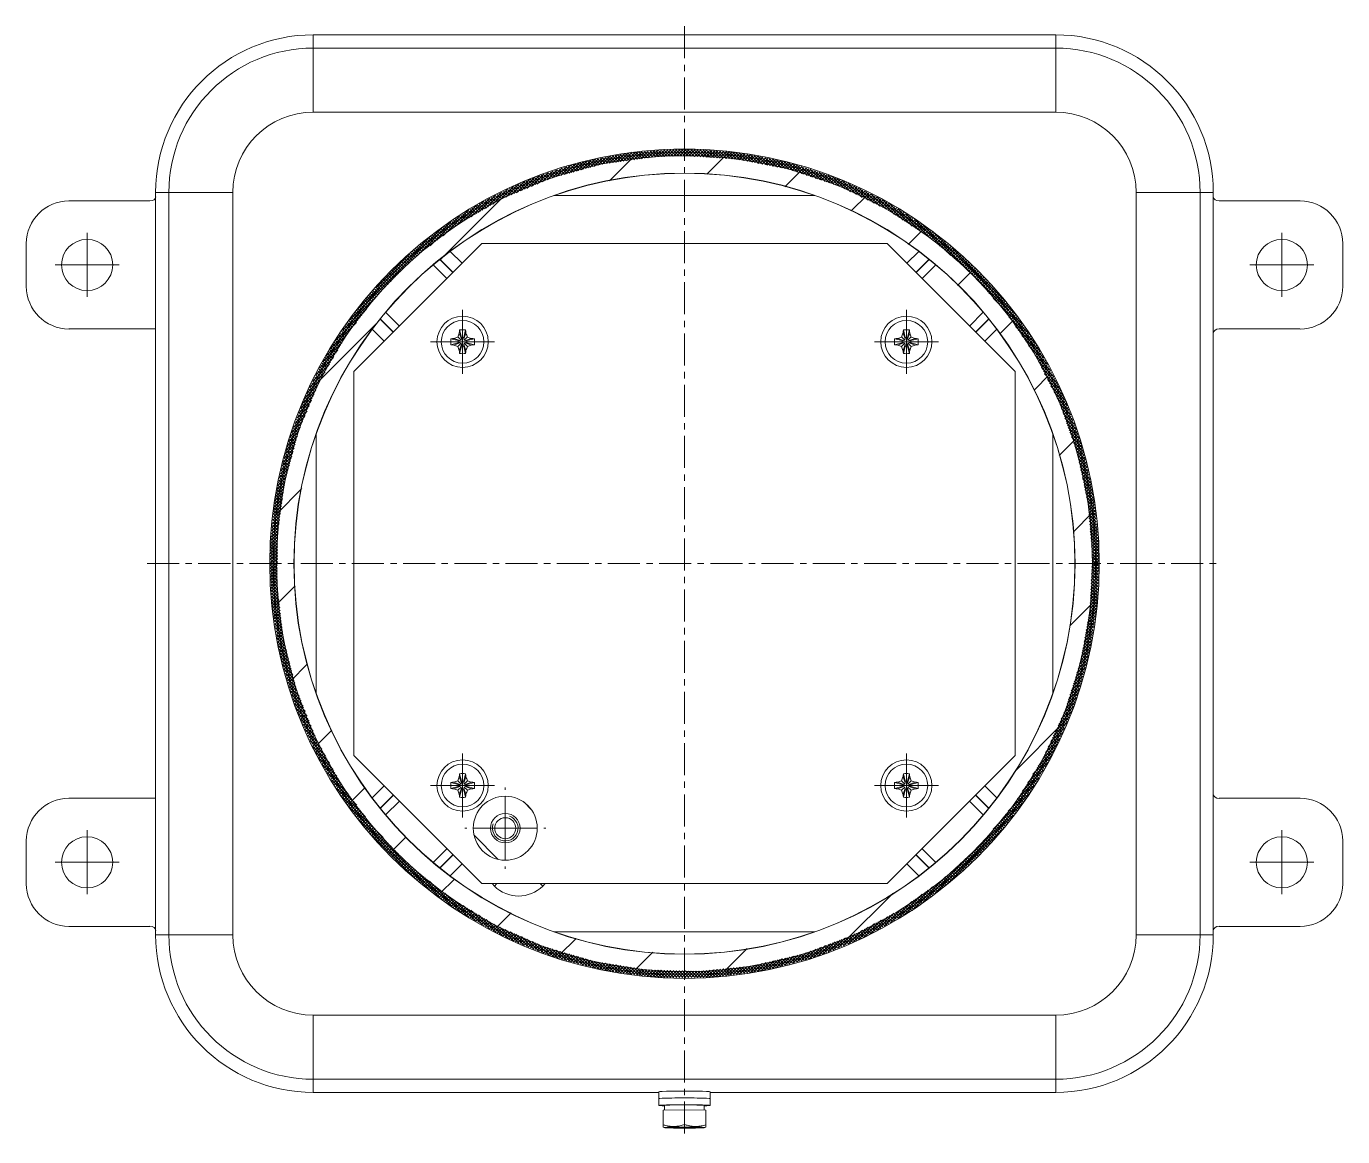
# Model space of a CAD drawing. Header units: millimetres. Extents: x -678 to 749, y -406 to 604.
# Drawn here: x 440.9 to 749.4, y -134.3 to 125.9 of the extents above; entities that cross this region are included whole.
import ezdxf

# ---------------------------------------------------------------- set-up
doc = ezdxf.new("R2010")
doc.units = ezdxf.units.MM
doc.linetypes.add('K5LT_AXLED', pattern=[12, 7.5, -1.5, 1.5, -1.5])
doc.linetypes.add('K5LT_THIN', pattern=[0])

# ---------------------------------------------------------------- blocks, each defined once
blk = doc.blocks.new('U12')
at = {"color": 30, "linetype": 'K5LT_AXLED', "lineweight": 18, "true_color": 0xff8000}
for q in [(735.16, 78), (727.16, 70), (735.16, 62), (743.16, 70)]:
    blk.add_line((735.16, 70), q, dxfattribs=at)
blk = doc.blocks.new('U13')
at = {"color": 30, "linetype": 'K5LT_AXLED', "lineweight": 18, "true_color": 0xff8000}
for q in [(455.16, 78), (447.16, 70), (455.16, 62), (463.16, 70)]:
    blk.add_line((455.16, 70), q, dxfattribs=at)
blk = doc.blocks.new('U14')
at = {"color": 30, "linetype": 'K5LT_AXLED', "lineweight": 18, "true_color": 0xff8000}
for q in [(455.16, -62), (447.16, -70), (455.16, -78), (463.16, -70)]:
    blk.add_line((455.16, -70), q, dxfattribs=at)
blk = doc.blocks.new('U15')
at = {"color": 30, "linetype": 'K5LT_AXLED', "lineweight": 18, "true_color": 0xff8000}
for q in [(735.16, -62), (727.16, -70), (735.16, -78), (743.16, -70)]:
    blk.add_line((735.16, -70), q, dxfattribs=at)
blk = doc.blocks.new('U16')
at = {"color": 30, "linetype": 'K5LT_AXLED', "lineweight": 18, "true_color": 0xff8000}
for q in [(543.16, 60), (535.16, 52), (543.16, 44), (551.16, 52)]:
    blk.add_line((543.16, 52), q, dxfattribs=at)
blk = doc.blocks.new('U17')
at = {"color": 30, "linetype": 'K5LT_AXLED', "lineweight": 18, "true_color": 0xff8000}
for q in [(647.16, 60), (639.16, 52), (647.16, 44), (655.16, 52)]:
    blk.add_line((647.16, 52), q, dxfattribs=at)
blk = doc.blocks.new('U18')
at = {"color": 30, "linetype": 'K5LT_AXLED', "lineweight": 18, "true_color": 0xff8000}
for q in [(647.16, -44), (639.16, -52), (647.16, -60), (655.16, -52)]:
    blk.add_line((647.16, -52), q, dxfattribs=at)
blk = doc.blocks.new('U19')
at = {"color": 30, "linetype": 'K5LT_AXLED', "lineweight": 18, "true_color": 0xff8000}
for q in [(543.16, -44), (535.16, -52), (543.16, -60), (551.16, -52)]:
    blk.add_line((543.16, -52), q, dxfattribs=at)
blk = doc.blocks.new('U20')
at = {"color": 30, "linetype": 'K5LT_AXLED', "lineweight": 18, "true_color": 0xff8000}
for q in [(553.16, -52.5), (543.66, -62), (553.16, -71.5), (562.66, -62)]:
    blk.add_line((553.16, -62), q, dxfattribs=at)
blk = doc.blocks.new('U11')
h = blk.add_hatch()
h.set_pattern_fill('', angle=45, style=0, pattern_type=0)
h.set_pattern_definition([(45, (0, 0), (-0.3535534, 0.3535534), []), (135, (0, 0), (-0.3535534, -0.3535534), [])])
h.paths.add_polyline_path([(595.16, 97.19), (582.72, 96.39), (570.49, 94.01), (558.66, 90.08), (547.43, 84.66), (536.99, 77.86), (527.51, 69.78), (519.13, 60.54), (512.01, 50.32), (506.25, 39.26), (501.96, 27.56), (499.2, 15.41), (498.02, 3), (498.43, -9.46), (500.44, -21.76), (504, -33.7), (509.06, -45.09), (515.54, -55.74), (523.33, -65.47), (532.3, -74.12), (542.3, -81.56), (553.18, -87.65), (564.74, -92.31), (576.8, -95.44), (589.17, -97.01), (601.63, -96.97), (613.99, -95.35), (626.04, -92.16), (637.58, -87.45), (648.42, -81.3), (658.39, -73.82), (667.31, -65.12), (675.05, -55.35), (681.48, -44.67), (686.49, -33.26), (689.99, -21.29), (691.94, -8.98), (692.29, 3.48), (691.05, 15.88), (688.23, 28.02), (683.88, 39.7), (678.07, 50.72), (670.89, 60.92), (662.47, 70.11), (652.95, 78.15), (642.47, 84.9), (631.22, 90.25), (619.37, 94.13), (607.13, 96.45)])
h.paths.add_polyline_path([(595.16, 95.61), (607.5, 94.81), (619.63, 92.43), (631.35, 88.5), (642.46, 83.09), (652.79, 76.29), (662.15, 68.22), (670.39, 59), (677.38, 48.8), (682.99, 37.79), (687.13, 26.14), (689.73, 14.06), (690.76, 1.74), (690.18, -10.61), (688.02, -22.78), (684.3, -34.57), (679.1, -45.78), (672.49, -56.23), (664.59, -65.74), (655.52, -74.15), (645.45, -81.31), (634.54, -87.12), (622.97, -91.48), (610.93, -94.3), (598.64, -95.55), (586.28, -95.2), (574.07, -93.25), (562.21, -89.75), (550.91, -84.75), (540.34, -78.33), (530.7, -70.61), (522.12, -61.7), (514.77, -51.76), (508.77, -40.96), (504.21, -29.47), (501.16, -17.48), (499.69, -5.21), (499.82, 7.15), (501.54, 19.39), (504.82, 31.31), (509.62, 42.7), (515.84, 53.38), (523.39, 63.17), (532.15, 71.9), (541.95, 79.43), (552.64, 85.64), (564.05, 90.41), (575.97, 93.66), (588.22, 95.36)])
h = blk.add_hatch()
h.set_pattern_fill('', angle=45, style=0, pattern_type=0)
h.set_pattern_definition([(45, (0, 0), (-10.6066, 10.6066), [])])
h.paths.add_polyline_path([(498.76, 0), (499.56, -12.39), (501.94, -24.57), (505.87, -36.34), (511.29, -47.52), (518.09, -57.9), (526.16, -67.32), (535.39, -75.63), (545.6, -82.68), (556.64, -88.37), (568.31, -92.59), (580.43, -95.27), (592.79, -96.37), (605.2, -95.88), (617.43, -93.79), (629.3, -90.15), (640.6, -85.02), (651.15, -78.47), (660.77, -70.63), (669.3, -61.61), (676.6, -51.58), (682.56, -40.68), (687.06, -29.11), (690.04, -17.06), (691.45, -4.73), (691.26, 7.68), (689.47, 19.96), (686.12, 31.92), (681.27, 43.34), (674.99, 54.05), (667.38, 63.86), (658.58, 72.61), (648.72, 80.15), (637.98, 86.37), (626.52, 91.16), (614.55, 94.43), (602.26, 96.14), (589.84, 96.25), (577.52, 94.77), (565.49, 91.72), (553.95, 87.15), (543.09, 81.13), (533.1, 73.76), (524.13, 65.18), (516.35, 55.51), (509.87, 44.92), (504.8, 33.59), (501.24, 21.7), (499.23, 9.45)])
h.paths.add_polyline_path([(595.16, -91.55), (583.09, -90.76), (571.23, -88.37), (559.79, -84.45), (548.97, -79.05), (538.95, -72.27), (529.91, -64.22), (522.01, -55.06), (515.39, -44.94), (510.17, -34.03), (506.42, -22.53), (504.23, -10.63), (503.62, 1.45), (504.61, 13.51), (507.18, 25.33), (511.29, 36.71), (516.86, 47.44), (523.8, 57.35), (531.98, 66.26), (541.27, 74.01), (551.49, 80.47), (562.48, 85.52), (574.04, 89.09), (585.97, 91.09), (598.06, 91.51), (610.1, 90.33), (621.88, 87.57), (633.19, 83.28), (643.84, 77.54), (653.64, 70.45), (662.41, 62.12), (670.02, 52.72), (676.31, 42.39), (681.19, 31.32), (684.57, 19.7), (686.39, 7.74), (686.61, -4.35), (685.24, -16.37), (682.3, -28.1), (677.83, -39.34), (671.92, -49.9), (664.67, -59.58), (656.21, -68.23), (646.68, -75.68), (636.26, -81.81), (625.11, -86.52), (613.44, -89.71), (601.46, -91.34)])
at = {"color": 7, "linetype": 'K5LT_THIN', "lineweight": 18}
for p, q in [((508.16, 123.93), (508.16, 120.83)), ((682.16, 123.93), (508.16, 123.93)), ((682.16, 123.93), (682.16, 120.83)), ((508.16, 120.83), (508.16, 105.83)), ((508.16, 120.83), (682.16, 120.83)), ((682.16, 120.83), (682.16, 105.83)), ((508.16, 105.83), (682.16, 105.83)), ((471.23, 87), (474.33, 87)), ((471.23, 87), (471.23, 85.98)), ((474.33, -87), (474.33, 87)), ((474.33, 87), (489.33, 87)), ((489.33, -87), (489.33, 87)), ((715.99, 87), (700.99, 87)), ((700.99, 87), (700.99, -87)), ((719.09, 87), (715.99, 87)), ((715.99, 87), (715.99, -87)), ((719.09, 85.98), (719.09, 87)), ((469.88, 85), (450.92, 85)), ((471.23, 55), (471.23, 85.98)), ((625.63, 86.28), (564.69, 86.28)), ((719.09, 85.98), (719.09, 54.02)), ((720.44, 85), (739.4, 85)), ((440.92, 65), (440.92, 75)), ((547.66, 75), (517.66, 45)), ((642.66, 75), (547.66, 75)), ((672.66, 45), (642.66, 75)), ((749.4, 75), (749.4, 65)), ((540.89, 68.23), (537.81, 71.3)), ((540.93, 68.27), (537.86, 71.34)), ((543.05, 70.39), (540.24, 73.19)), ((650.08, 73.19), (647.27, 70.39)), ((652.47, 71.34), (649.39, 68.27)), ((652.51, 71.3), (649.43, 68.23)), ((539.48, 66.81), (536.26, 70.03)), ((654.06, 70.03), (650.85, 66.81)), ((525.13, 58.9), (528.35, 55.69)), ((661.98, 55.69), (665.19, 58.9)), ((523.82, 57.3), (526.89, 54.23)), ((523.86, 57.35), (526.93, 54.27)), ((663.39, 54.27), (666.46, 57.35)), ((663.43, 54.23), (666.5, 57.3)), ((471.23, 55), (450.92, 55)), ((471.23, 55), (471.23, -55)), ((521.97, 54.92), (524.77, 52.11)), ((540.4, 52.71), (542.14, 52.26)), ((541.14, 52.78), (542.49, 52.26)), ((542.05, 53.12), (542.81, 52.35)), ((542.38, 54.02), (542.9, 52.67)), ((542.45, 54.76), (542.9, 53.02)), ((542.81, 52.35), (542.9, 52.67)), ((542.9, 53.02), (543.42, 53.02)), ((542.9, 52.67), (542.9, 53.02)), ((543.87, 54.76), (543.42, 53.02)), ((543.95, 54.02), (543.42, 52.67)), ((543.42, 53.02), (543.42, 52.67)), ((543.42, 52.67), (543.52, 52.35)), ((544.28, 53.12), (543.52, 52.35)), ((545.18, 52.78), (543.84, 52.26)), ((545.92, 52.71), (544.18, 52.26)), ((644.4, 52.71), (646.14, 52.26)), ((645.14, 52.78), (646.49, 52.26)), ((646.05, 53.12), (646.81, 52.35)), ((646.38, 54.02), (646.9, 52.67)), ((646.45, 54.76), (646.9, 53.02)), ((646.81, 52.35), (646.9, 52.67)), ((646.9, 53.02), (647.42, 53.02)), ((646.9, 52.67), (646.9, 53.02)), ((647.87, 54.76), (647.42, 53.02)), ((647.95, 54.02), (647.42, 52.67)), ((647.42, 53.02), (647.42, 52.67)), ((647.42, 52.67), (647.52, 52.35)), ((648.28, 53.12), (647.52, 52.35)), ((649.18, 52.78), (647.84, 52.26)), ((649.92, 52.71), (648.18, 52.26)), ((665.55, 52.11), (668.35, 54.92)), ((719.09, -54.02), (719.09, 54.02)), ((720.44, 55), (739.4, 55)), ((540.4, 51.29), (542.14, 51.74)), ((541.14, 51.22), (542.49, 51.74)), ((542.05, 50.88), (542.81, 51.65)), ((542.14, 52.26), (542.49, 52.26)), ((542.14, 51.74), (542.14, 52.26)), ((542.49, 51.74), (542.14, 51.74)), ((542.38, 49.98), (542.9, 51.33)), ((542.45, 49.24), (542.9, 50.98)), ((542.49, 52.26), (542.81, 52.35)), ((542.81, 51.65), (542.49, 51.74)), ((542.9, 51.33), (542.81, 51.65)), ((542.9, 50.98), (542.9, 51.33)), ((543.42, 50.98), (542.9, 50.98)), ((543.52, 51.65), (543.42, 51.33)), ((543.95, 49.98), (543.42, 51.33)), ((543.42, 51.33), (543.42, 50.98)), ((543.87, 49.24), (543.42, 50.98)), ((543.52, 52.35), (543.84, 52.26)), ((543.84, 51.74), (543.52, 51.65)), ((544.28, 50.88), (543.52, 51.65)), ((543.84, 52.26), (544.18, 52.26)), ((545.18, 51.22), (543.84, 51.74)), ((544.18, 51.74), (543.84, 51.74)), ((544.18, 52.26), (544.18, 51.74)), ((545.92, 51.29), (544.18, 51.74)), ((644.4, 51.29), (646.14, 51.74)), ((645.14, 51.22), (646.49, 51.74)), ((646.05, 50.88), (646.81, 51.65)), ((646.14, 52.26), (646.49, 52.26)), ((646.14, 51.74), (646.14, 52.26)), ((646.49, 51.74), (646.14, 51.74)), ((646.38, 49.98), (646.9, 51.33)), ((646.45, 49.24), (646.9, 50.98)), ((646.49, 52.26), (646.81, 52.35)), ((646.81, 51.65), (646.49, 51.74)), ((646.9, 51.33), (646.81, 51.65)), ((646.9, 50.98), (646.9, 51.33)), ((647.42, 50.98), (646.9, 50.98)), ((647.52, 51.65), (647.42, 51.33)), ((647.95, 49.98), (647.42, 51.33)), ((647.42, 51.33), (647.42, 50.98)), ((647.87, 49.24), (647.42, 50.98)), ((647.52, 52.35), (647.84, 52.26)), ((647.84, 51.74), (647.52, 51.65)), ((648.28, 50.88), (647.52, 51.65)), ((647.84, 52.26), (648.18, 52.26)), ((649.18, 51.22), (647.84, 51.74)), ((648.18, 51.74), (647.84, 51.74)), ((648.18, 52.26), (648.18, 51.74)), ((649.92, 51.29), (648.18, 51.74)), ((517.66, 45), (517.66, -45)), ((672.66, -45), (672.66, 45)), ((508.88, 30.47), (508.88, -30.47)), ((681.44, -30.47), (681.44, 30.47)), ((517.66, -45), (547.66, -75)), ((642.66, -75), (672.66, -45)), ((542.45, -49.24), (542.9, -50.98)), ((543.87, -49.24), (543.42, -50.98)), ((646.45, -49.24), (646.9, -50.98)), ((647.87, -49.24), (647.42, -50.98)), ((524.77, -52.11), (521.97, -54.92)), ((540.4, -51.29), (542.14, -51.74)), ((540.4, -52.71), (542.14, -52.26)), ((541.14, -51.22), (542.49, -51.74)), ((541.14, -52.78), (542.49, -52.26)), ((542.05, -50.88), (542.81, -51.65)), ((542.05, -53.12), (542.81, -52.35)), ((542.14, -51.74), (542.49, -51.74)), ((542.14, -52.26), (542.14, -51.74)), ((542.49, -52.26), (542.14, -52.26)), ((542.38, -49.98), (542.9, -51.33)), ((542.49, -51.74), (542.81, -51.65)), ((542.81, -52.35), (542.49, -52.26)), ((542.81, -51.65), (542.9, -51.33)), ((542.9, -52.67), (542.81, -52.35)), ((542.9, -50.98), (543.42, -50.98)), ((542.9, -51.33), (542.9, -50.98)), ((543.95, -49.98), (543.42, -51.33)), ((543.42, -50.98), (543.42, -51.33)), ((543.42, -51.33), (543.52, -51.65)), ((543.52, -52.35), (543.42, -52.67)), ((544.28, -50.88), (543.52, -51.65)), ((543.52, -51.65), (543.84, -51.74)), ((543.84, -52.26), (543.52, -52.35)), ((544.28, -53.12), (543.52, -52.35)), ((545.18, -51.22), (543.84, -51.74)), ((543.84, -51.74), (544.18, -51.74)), ((545.18, -52.78), (543.84, -52.26)), ((544.18, -52.26), (543.84, -52.26)), ((545.92, -51.29), (544.18, -51.74)), ((544.18, -51.74), (544.18, -52.26)), ((545.92, -52.71), (544.18, -52.26)), ((644.4, -51.29), (646.14, -51.74)), ((644.4, -52.71), (646.14, -52.26)), ((645.14, -51.22), (646.49, -51.74)), ((645.14, -52.78), (646.49, -52.26)), ((646.05, -50.88), (646.81, -51.65)), ((646.05, -53.12), (646.81, -52.35)), ((646.14, -51.74), (646.49, -51.74)), ((646.14, -52.26), (646.14, -51.74)), ((646.49, -52.26), (646.14, -52.26)), ((646.38, -49.98), (646.9, -51.33)), ((646.49, -51.74), (646.81, -51.65)), ((646.81, -52.35), (646.49, -52.26)), ((646.81, -51.65), (646.9, -51.33)), ((646.9, -52.67), (646.81, -52.35)), ((646.9, -50.98), (647.42, -50.98)), ((646.9, -51.33), (646.9, -50.98)), ((647.95, -49.98), (647.42, -51.33)), ((647.42, -50.98), (647.42, -51.33)), ((647.42, -51.33), (647.52, -51.65)), ((647.52, -52.35), (647.42, -52.67)), ((648.28, -50.88), (647.52, -51.65)), ((647.52, -51.65), (647.84, -51.74)), ((647.84, -52.26), (647.52, -52.35)), ((648.28, -53.12), (647.52, -52.35)), ((649.18, -51.22), (647.84, -51.74)), ((647.84, -51.74), (648.18, -51.74)), ((649.18, -52.78), (647.84, -52.26)), ((648.18, -52.26), (647.84, -52.26)), ((649.92, -51.29), (648.18, -51.74)), ((648.18, -51.74), (648.18, -52.26)), ((649.92, -52.71), (648.18, -52.26)), ((668.35, -54.92), (665.55, -52.11)), ((471.23, -55), (450.92, -55)), ((471.23, -85.98), (471.23, -55)), ((526.89, -54.23), (523.82, -57.3)), ((526.93, -54.27), (523.86, -57.35)), ((542.38, -54.02), (542.9, -52.67)), ((542.45, -54.76), (542.9, -53.02)), ((542.9, -53.02), (542.9, -52.67)), ((543.42, -53.02), (542.9, -53.02)), ((543.95, -54.02), (543.42, -52.67)), ((543.42, -52.67), (543.42, -53.02)), ((543.87, -54.76), (543.42, -53.02)), ((646.38, -54.02), (646.9, -52.67)), ((646.45, -54.76), (646.9, -53.02)), ((646.9, -53.02), (646.9, -52.67)), ((647.42, -53.02), (646.9, -53.02)), ((647.95, -54.02), (647.42, -52.67)), ((647.42, -52.67), (647.42, -53.02)), ((647.87, -54.76), (647.42, -53.02)), ((666.46, -57.35), (663.39, -54.27)), ((666.5, -57.3), (663.43, -54.23)), ((719.09, -54.02), (719.09, -85.98)), ((720.44, -55), (739.4, -55)), ((528.35, -55.69), (525.13, -58.9)), ((559.23, -57.59), (557.57, -55.93)), ((665.19, -58.9), (661.98, -55.69)), ((545.84, -63.63), (551.53, -69.32)), ((440.92, -75), (440.92, -65)), ((536.26, -70.03), (539.48, -66.81)), ((650.85, -66.81), (654.06, -70.03)), ((749.4, -65), (749.4, -75)), ((537.81, -71.3), (540.89, -68.23)), ((537.86, -71.34), (540.93, -68.27)), ((540.24, -73.19), (543.05, -70.39)), ((647.27, -70.39), (650.08, -73.19)), ((649.39, -68.27), (652.47, -71.34)), ((649.43, -68.23), (652.51, -71.3)), ((547.66, -75), (642.66, -75)), ((550.06, -75), (550.62, -75.55)), ((550.62, -75.55), (551.17, -75)), ((561.93, -75.55), (561.37, -75)), ((561.93, -75.55), (562.48, -75)), ((469.88, -85), (450.92, -85)), ((471.23, -85.98), (471.23, -87)), ((564.69, -86.28), (625.63, -86.28)), ((719.09, -87), (719.09, -85.98)), ((720.44, -85), (739.4, -85)), ((471.23, -87), (474.33, -87)), ((474.33, -87), (489.33, -87)), ((715.99, -87), (700.99, -87)), ((719.09, -87), (715.99, -87)), ((682.16, -105.83), (508.16, -105.83)), ((508.16, -120.83), (508.16, -105.83)), ((682.16, -120.83), (682.16, -105.83)), ((508.16, -123.93), (508.16, -120.83)), ((682.16, -120.83), (508.16, -120.83)), ((682.16, -123.93), (682.16, -120.83)), ((508.16, -123.93), (584, -123.93)), ((584.99, -123.93), (584, -123.93)), ((584.99, -123.93), (589.16, -123.93)), ((589.16, -125.37), (589.16, -123.77)), ((589.16, -126.97), (589.16, -125.37)), ((601.16, -125.37), (601.16, -123.77)), ((601.16, -123.93), (605.33, -123.93)), ((601.16, -126.97), (601.16, -125.37)), ((605.33, -123.93), (606.33, -123.93)), ((606.33, -123.93), (682.16, -123.93)), ((595.16, -128.02), (590.16, -128.1)), ((590.16, -128.1), (590.16, -131.51)), ((590.51, -128.09), (590.51, -126.97)), ((595.16, -128.02), (595.16, -131.43)), ((600.16, -128.1), (595.16, -128.02)), ((599.81, -126.98), (599.76, -126.98)), ((600.16, -128.1), (600.16, -131.51)), ((590.16, -132.03), (590.16, -131.51)), ((590.42, -132.18), (590.16, -132.03)), ((599.91, -132.18), (600.16, -132.03)), ((600.16, -131.51), (600.16, -132.03))]:
    blk.add_line(p, q, dxfattribs=at)
at = {"color": 30, "linetype": 'K5LT_AXLED', "lineweight": 18, "true_color": 0xff8000}
for p, q in [((595.16, 125.93), (595.16, -134.3)), ((469.23, 0), (721.09, 0))]:
    blk.add_line(p, q, dxfattribs=at)
at = {"color": 7, "linetype": 'K5LT_THIN', "lineweight": 18}
for centre, radius in [((595.16, 0), 97.19), ((595.16, 0), 96.4), ((595.16, 0), 95.61), ((595.16, 0), 91.55), ((595.16, 0), 91.51), ((595.16, 0), 91.5), ((455.16, 70), 6), ((735.16, 70), 6), ((543.16, 52), 6), ((543.16, 52), 5), ((647.16, 52), 6), ((647.16, 52), 5), ((543.16, -52), 6), ((647.16, -52), 6), ((543.16, -52), 5), ((647.16, -52), 5), ((553.16, -62), 7.5), ((553.16, -62), 3.46), ((553.16, -62), 2.46), ((455.16, -70), 6), ((735.16, -70), 6)]:
    blk.add_circle(centre, radius, dxfattribs=at)
for centre, radius, start, end in [((508.16, 87), 36.93, 90, 180), ((682.16, 87), 36.93, 0, 90), ((508.16, 87), 33.83, 90, 180), ((682.16, 87), 33.83, 0, 90), ((508.16, 87), 18.83, 90, 180), ((682.16, 87), 18.83, 0, 90), ((553.16, -62), 3, 160, 70), ((508.16, -87), 36.93, 180, 270), ((508.16, -87), 33.83, 180, 270), ((508.16, -87), 18.83, 180, 270), ((682.16, -87), 33.83, 270, 0), ((682.16, -87), 18.83, 270, 0), ((682.16, -87), 36.93, 270, 0)]:
    blk.add_arc(centre, radius, start, end, dxfattribs=at)
for centre, major_axis, ratio, start_param, end_param in [((450.93, 75), (7.08, -7.08), 0.999315, 2.356537, 3.926648), ((469.86, 86), (1.38, -0.04), 0.725244, 4.750419, 6.303195), ((720.47, 86), (-1.38, -0.04), 0.725244, 6.263175, 7.815952), ((739.4, 75), (7.08, 7.08), 0.999315, 5.49813, 7.068241), ((450.93, 65), (-7.08, -7.08), 0.999315, 5.49813, 7.068241), ((739.4, 65), (-7.08, 7.08), 0.999315, 2.356537, 3.926648), ((543.51, 52), (0, -5.22), 0.599811, 4.575584, 4.849194), ((543.16, 51.87), (-5.24, 0), 0.190027, -1.175477, -1.01622), ((543.22, 51.8), (-5.04, -1.43), 0.306406, -1.423366, -1.234644), ((543.36, 51.94), (-1.43, -5.04), 0.306406, 4.376237, 4.564959), ((543.3, 52), (0, -5.24), 0.190027, 4.157813, 4.31707), ((543.16, 51.66), (-5.22, 0), 0.599811, 4.575584, 4.849194), ((543.03, 52), (0, 5.24), 0.190027, -1.175477, -1.01622), ((542.96, 51.94), (-1.43, 5.04), 0.306406, -1.423366, -1.234644), ((543.1, 51.8), (-5.04, 1.43), 0.306406, 4.376237, 4.564959), ((543.16, 51.87), (-5.24, 0), 0.190027, 4.157813, 4.31707), ((542.82, 52), (0, 5.22), 0.599811, 4.575584, 4.849194), ((647.51, 52), (0, -5.22), 0.599811, 4.575584, 4.849194), ((647.16, 51.87), (-5.24, 0), 0.190027, -1.175477, -1.01622), ((647.22, 51.8), (-5.04, -1.43), 0.306406, -1.423366, -1.234644), ((647.36, 51.94), (-1.43, -5.04), 0.306406, 4.376237, 4.564959), ((647.3, 52), (0, -5.24), 0.190027, 4.157813, 4.31707), ((647.16, 51.66), (-5.22, 0), 0.599811, 4.575584, 4.849194), ((647.03, 52), (0, 5.24), 0.190027, -1.175477, -1.01622), ((646.96, 51.94), (-1.43, 5.04), 0.306406, -1.423366, -1.234644), ((647.1, 51.8), (-5.04, 1.43), 0.306406, 4.376237, 4.564959), ((647.16, 51.87), (-5.24, 0), 0.190027, 4.157813, 4.31707), ((646.82, 52), (0, 5.22), 0.599811, 4.575584, 4.849194), ((720.47, 54), (1.38, -0.04), 0.725244, 1.608826, 3.161603), ((543.16, 52.13), (5.24, 0), 0.190027, 4.157813, 4.31707), ((543.22, 52.2), (5.04, -1.43), 0.306406, 4.376237, 4.564959), ((543.36, 52.06), (1.43, -5.04), 0.306406, -1.423366, -1.234644), ((543.3, 52), (0, -5.24), 0.190027, -1.175477, -1.01622), ((543.03, 52), (0, 5.24), 0.190027, 4.157813, 4.31707), ((542.96, 52.06), (1.43, 5.04), 0.306406, 4.376237, 4.564959), ((543.1, 52.2), (5.04, 1.43), 0.306406, -1.423366, -1.234644), ((543.16, 52.13), (5.24, 0), 0.190027, -1.175477, -1.01622), ((647.16, 52.13), (5.24, 0), 0.190027, 4.157813, 4.31707), ((647.22, 52.2), (5.04, -1.43), 0.306406, 4.376237, 4.564959), ((647.36, 52.06), (1.43, -5.04), 0.306406, -1.423366, -1.234644), ((647.3, 52), (0, -5.24), 0.190027, -1.175477, -1.01622), ((647.03, 52), (0, 5.24), 0.190027, 4.157813, 4.31707), ((646.96, 52.06), (1.43, 5.04), 0.306406, 4.376237, 4.564959), ((647.1, 52.2), (5.04, 1.43), 0.306406, -1.423366, -1.234644), ((647.16, 52.13), (5.24, 0), 0.190027, -1.175477, -1.01622), ((543.16, 52.34), (5.22, 0), 0.599811, 4.575584, 4.712389), ((543.16, 52.34), (5.22, 0), 0.599811, 4.712389, 4.849194), ((647.16, 52.34), (5.22, 0), 0.599811, 4.575584, 4.712389), ((647.16, 52.34), (5.22, 0), 0.599811, 4.712389, 4.849194), ((543.3, -52), (0, -5.24), 0.190027, 4.157813, 4.31707), ((543.16, -52.34), (-5.22, 0), 0.599811, 4.575584, 4.849194), ((543.03, -52), (0, 5.24), 0.190027, -1.175477, -1.01622), ((647.3, -52), (0, -5.24), 0.190027, 4.157813, 4.31707), ((647.16, -52.34), (-5.22, 0), 0.599811, 4.575584, 4.849194), ((647.03, -52), (0, 5.24), 0.190027, -1.175477, -1.01622), ((543.51, -52), (0, -5.22), 0.599811, 4.575584, 4.849194), ((543.16, -52.13), (-5.24, 0), 0.190027, -1.175477, -1.01622), ((543.22, -52.2), (-5.04, -1.43), 0.306406, -1.423366, -1.234644), ((543.36, -52.06), (-1.43, -5.04), 0.306406, 4.376237, 4.564959), ((542.96, -52.06), (-1.43, 5.04), 0.306406, -1.423366, -1.234644), ((543.1, -52.2), (-5.04, 1.43), 0.306406, 4.376237, 4.564959), ((543.16, -52.13), (-5.24, 0), 0.190027, 4.157813, 4.31707), ((542.82, -52), (0, 5.22), 0.599811, 4.575584, 4.849194), ((647.51, -52), (0, -5.22), 0.599811, 4.575584, 4.849194), ((647.16, -52.13), (-5.24, 0), 0.190027, -1.175477, -1.01622), ((647.22, -52.2), (-5.04, -1.43), 0.306406, -1.423366, -1.234644), ((647.36, -52.06), (-1.43, -5.04), 0.306406, 4.376237, 4.564959), ((646.96, -52.06), (-1.43, 5.04), 0.306406, -1.423366, -1.234644), ((647.1, -52.2), (-5.04, 1.43), 0.306406, 4.376237, 4.564959), ((647.16, -52.13), (-5.24, 0), 0.190027, 4.157813, 4.31707), ((646.82, -52), (0, 5.22), 0.599811, 4.575584, 4.849194), ((450.93, -65), (7.08, -7.08), 0.999315, 2.356537, 3.926648), ((543.16, -51.87), (5.24, 0), 0.190027, 4.157813, 4.31707), ((543.22, -51.8), (5.04, -1.43), 0.306406, 4.376237, 4.564959), ((543.36, -51.94), (1.43, -5.04), 0.306406, -1.423366, -1.234644), ((543.3, -52), (0, -5.24), 0.190027, -1.175477, -1.01622), ((543.16, -51.66), (5.22, 0), 0.599811, 4.575584, 4.712389), ((543.16, -51.66), (5.22, 0), 0.599811, 4.712389, 4.849194), ((543.03, -52), (0, 5.24), 0.190027, 4.157813, 4.31707), ((542.96, -51.94), (1.43, 5.04), 0.306406, 4.376237, 4.564959), ((543.1, -51.8), (5.04, 1.43), 0.306406, -1.423366, -1.234644), ((543.16, -51.87), (5.24, 0), 0.190027, -1.175477, -1.01622), ((647.16, -51.87), (5.24, 0), 0.190027, 4.157813, 4.31707), ((647.22, -51.8), (5.04, -1.43), 0.306406, 4.376237, 4.564959), ((647.36, -51.94), (1.43, -5.04), 0.306406, -1.423366, -1.234644), ((647.3, -52), (0, -5.24), 0.190027, -1.175477, -1.01622), ((647.16, -51.66), (5.22, 0), 0.599811, 4.575584, 4.712389), ((647.16, -51.66), (5.22, 0), 0.599811, 4.712389, 4.849194), ((647.03, -52), (0, 5.24), 0.190027, 4.157813, 4.31707), ((646.96, -51.94), (1.43, 5.04), 0.306406, 4.376237, 4.564959), ((647.1, -51.8), (5.04, 1.43), 0.306406, -1.423366, -1.234644), ((647.16, -51.87), (5.24, 0), 0.190027, -1.175477, -1.01622), ((720.47, -54), (-1.38, -0.04), 0.725244, 6.263175, 7.815952), ((739.4, -65), (7.08, 7.08), 0.999315, 5.49813, 7.068241), ((450.93, -75), (-7.08, -7.08), 0.999315, 5.49813, 7.068241), ((556.27, -69.89), (0, 8.01), 0.999315, 2.356537, 3.926648), ((739.4, -75), (-7.08, 7.08), 0.999315, 2.356537, 3.926648), ((469.86, -86), (-1.38, -0.04), 0.725244, 3.121583, 4.674359), ((720.47, -86), (1.38, -0.04), 0.725244, 1.608826, 3.161603), ((595.16, -123.77), (6, 0), 0.026177, 0, 3.141593), ((595.16, -125.37), (6, 0), 0.026177, 0, 3.141593), ((595.16, -125.37), (6, 0), 0.026177, 0, 3.141593), ((595.16, -126.97), (6, 0), 0.026177, 0, 3.141593), ((595.16, -126.97), (6, 0), 0.026177, 3.141593, 3.825674), ((595.16, -126.97), (4.65, 0), 0.026177, 0.143576, 3.141593), ((595.16, -128.8), (0, 12.89), 0.360658, -1.515798, -1.42722), ((595.16, -126.35), (0, 12.89), 0.360658, 4.617033, 4.663214), ((595.16, -126.97), (6, 0), 0.026177, 5.597154, 6.283185), ((595.16, -132.17), (-4.75, 0), 0.026177, 4.712389, 6.328556), ((595.16, -132.17), (-4.75, 0), 0.026177, 0.045371, 3.096222), ((595.16, -132.17), (-4.75, 0), 0.026177, 3.096222, 4.712389)]:
    blk.add_ellipse(centre, major_axis=major_axis, ratio=ratio, start_param=start_param, end_param=end_param, dxfattribs=at)
for points in [[(590.16, -131.51), (590.44, -131.6), (590.85, -131.71), (591.4, -131.82), (591.77, -131.87), (592.12, -131.9), (592.42, -131.92), (592.77, -131.91), (593.14, -131.89), (593.59, -131.84), (594.27, -131.71), (594.8, -131.55), (595.16, -131.43)], [(595.16, -131.43), (595.44, -131.53), (595.85, -131.65), (596.4, -131.78), (596.77, -131.84), (597.12, -131.89), (597.42, -131.91), (597.77, -131.92), (598.14, -131.91), (598.59, -131.87), (599.27, -131.76), (599.8, -131.62), (600.16, -131.51)]]:
    blk.add_open_spline(points, degree=3, knots=[0, 0, 0, 0, 2.259309, 3.219175, 4.306071, 5.100503, 5.904859, 6.674572, 7.743491, 8.780356, 10.126867, 13, 13, 13, 13], dxfattribs=at)
for name in ['U13', 'U12', 'U16', 'U17', 'U19', 'U18', 'U20', 'U14', 'U15']:
    blk.add_blockref(name, (0, 0))
blk = doc.blocks.new('U0')
blk.add_blockref('U11', (0, 0))

msp = doc.modelspace()

# ---------------------------------------------------------------- block references
msp.add_blockref('U0', (0, 0))

doc.saveas('drawing.dxf')
